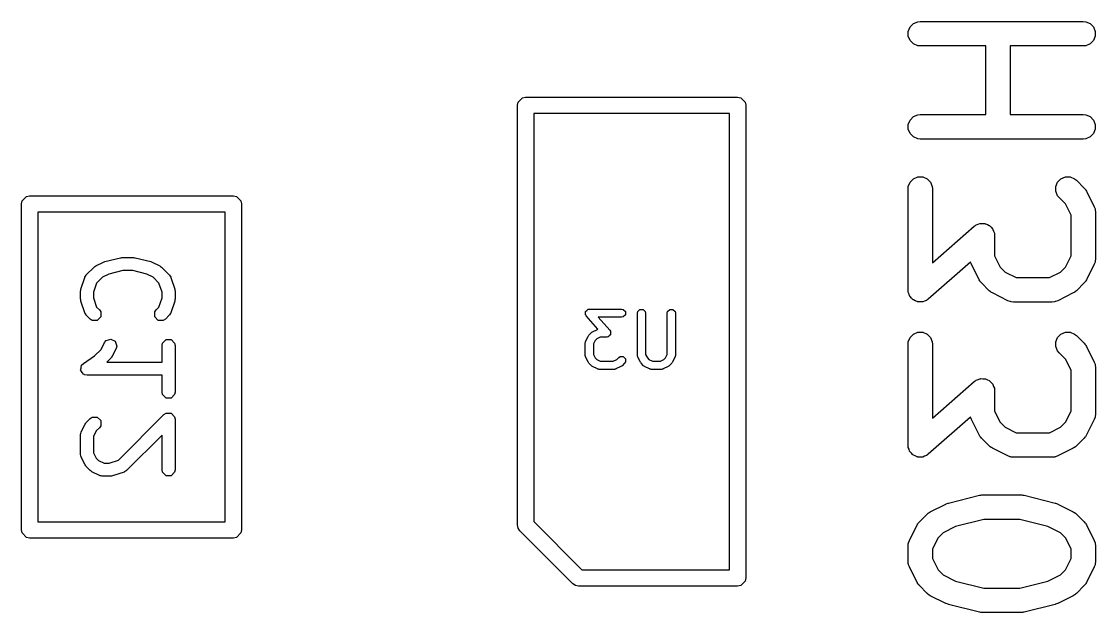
# Model space of a CAD drawing. Header units: inches. Extents: x -1.72 to 1.71, y -2.13 to 2.13.
# Drawn here: x -0.8022 to -0.5428, y 0.8363 to 0.9791 of the extents above; entities that cross this region are included whole.
import ezdxf

# ---------------------------------------------------------------- set-up
doc = ezdxf.new("R2010")
doc.units = ezdxf.units.IN
doc.header["$MEASUREMENT"] = 0
doc.layers.add('BLACK', color=250, linetype='CONTINUOUS')

msp = doc.modelspace()

# ---------------------------------------------------------------- linework, layer by layer
at = {"layer": 'BLACK', "linetype": 'CONTINUOUS'}
for p, q in [((-0.58756, 0.97779), (-0.58675, 0.9786)), ((-0.58675, 0.9786), (-0.58569, 0.97904)), ((-0.58569, 0.97904), (-0.58511, 0.9791)), ((-0.58511, 0.9791), (-0.54574, 0.9791)), ((-0.54574, 0.9791), (-0.54516, 0.97904)), ((-0.54516, 0.97904), (-0.5441, 0.9786)), ((-0.5441, 0.9786), (-0.54328, 0.97779)), ((-0.58801, 0.97672), (-0.58756, 0.97779)), ((-0.58801, 0.97557), (-0.58801, 0.97672)), ((-0.58756, 0.97451), (-0.58801, 0.97557)), ((-0.54328, 0.97779), (-0.54284, 0.97672)), ((-0.54284, 0.97557), (-0.54328, 0.97451)), ((-0.54284, 0.97672), (-0.54284, 0.97557)), ((-0.58675, 0.97369), (-0.58756, 0.97451)), ((-0.58569, 0.97325), (-0.58675, 0.97369)), ((-0.58511, 0.9732), (-0.58569, 0.97325)), ((-0.56931, 0.9732), (-0.58511, 0.9732)), ((-0.56931, 0.9566), (-0.56931, 0.9732)), ((-0.54574, 0.9732), (-0.56341, 0.9732)), ((-0.56341, 0.9732), (-0.56341, 0.9566)), ((-0.54516, 0.97325), (-0.54574, 0.9732)), ((-0.5441, 0.97369), (-0.54516, 0.97325)), ((-0.54328, 0.97451), (-0.5441, 0.97369)), ((-0.68224, 0.95962), (-0.68117, 0.96068)), ((-0.68117, 0.96068), (-0.68042, 0.96083)), ((-0.68042, 0.96083), (-0.62924, 0.96083)), ((-0.62924, 0.96083), (-0.62848, 0.96068)), ((-0.62848, 0.96068), (-0.62742, 0.95962)), ((-0.68239, 0.95886), (-0.68224, 0.95962)), ((-0.68239, 0.85749), (-0.68239, 0.95886)), ((-0.62742, 0.95962), (-0.62727, 0.95886)), ((-0.62727, 0.95886), (-0.62727, 0.84469)), ((-0.67845, 0.95689), (-0.67845, 0.8583)), ((-0.6312, 0.95689), (-0.67845, 0.95689)), ((-0.6312, 0.84666), (-0.6312, 0.95689)), ((-0.58801, 0.95423), (-0.58756, 0.95529)), ((-0.58756, 0.95529), (-0.58675, 0.95611)), ((-0.58675, 0.95611), (-0.58569, 0.95655)), ((-0.58569, 0.95655), (-0.58511, 0.9566)), ((-0.58511, 0.9566), (-0.56931, 0.9566)), ((-0.56341, 0.9566), (-0.54574, 0.9566)), ((-0.54574, 0.9566), (-0.54516, 0.95655)), ((-0.54516, 0.95655), (-0.5441, 0.95611)), ((-0.5441, 0.95611), (-0.54328, 0.95529)), ((-0.54328, 0.95529), (-0.54284, 0.95423)), ((-0.58801, 0.95308), (-0.58801, 0.95423)), ((-0.58756, 0.95201), (-0.58801, 0.95308)), ((-0.58675, 0.9512), (-0.58756, 0.95201)), ((-0.54328, 0.95201), (-0.5441, 0.9512)), ((-0.54284, 0.95308), (-0.54328, 0.95201)), ((-0.54284, 0.95423), (-0.54284, 0.95308)), ((-0.58569, 0.95076), (-0.58675, 0.9512)), ((-0.58511, 0.9507), (-0.58569, 0.95076)), ((-0.54574, 0.9507), (-0.58511, 0.9507)), ((-0.54516, 0.95076), (-0.54574, 0.9507)), ((-0.5441, 0.9512), (-0.54516, 0.95076)), ((-0.58675, 0.94111), (-0.58569, 0.94155)), ((-0.58569, 0.94155), (-0.58453, 0.94155)), ((-0.58453, 0.94155), (-0.58347, 0.94111)), ((-0.55113, 0.94111), (-0.55007, 0.94155)), ((-0.55007, 0.94155), (-0.54891, 0.94155)), ((-0.54891, 0.94155), (-0.54785, 0.94111)), ((-0.58806, 0.93865), (-0.58801, 0.93923)), ((-0.58801, 0.93923), (-0.58756, 0.94029)), ((-0.58756, 0.94029), (-0.58675, 0.94111)), ((-0.58347, 0.94111), (-0.58265, 0.94029)), ((-0.58265, 0.94029), (-0.58221, 0.93923)), ((-0.58221, 0.93923), (-0.58216, 0.93865)), ((-0.55239, 0.93923), (-0.55194, 0.94029)), ((-0.55239, 0.93808), (-0.55239, 0.93923)), ((-0.55194, 0.94029), (-0.55113, 0.94111)), ((-0.54785, 0.94111), (-0.5474, 0.94074)), ((-0.5474, 0.94074), (-0.54553, 0.93887)), ((-0.80202, 0.93579), (-0.80095, 0.93686)), ((-0.80095, 0.93686), (-0.8002, 0.93701)), ((-0.8002, 0.93701), (-0.75098, 0.93701)), ((-0.75098, 0.93701), (-0.75023, 0.93686)), ((-0.75023, 0.93686), (-0.74917, 0.93579)), ((-0.58806, 0.91428), (-0.58806, 0.93865)), ((-0.58216, 0.93865), (-0.58216, 0.92079)), ((-0.55194, 0.93701), (-0.55239, 0.93808)), ((-0.55158, 0.93657), (-0.55194, 0.93701)), ((-0.55004, 0.93503), (-0.55158, 0.93657)), ((-0.54553, 0.93887), (-0.54534, 0.93864)), ((-0.54534, 0.93864), (-0.54528, 0.93859)), ((-0.54528, 0.93859), (-0.54523, 0.9385)), ((-0.54523, 0.9385), (-0.54516, 0.93842)), ((-0.54516, 0.93842), (-0.54513, 0.93835)), ((-0.54513, 0.93835), (-0.54497, 0.9381)), ((-0.54497, 0.9381), (-0.5431, 0.93435)), ((-0.80217, 0.93504), (-0.80202, 0.93579)), ((-0.80217, 0.8563), (-0.80217, 0.93504)), ((-0.74917, 0.93579), (-0.74902, 0.93504)), ((-0.74902, 0.93504), (-0.74902, 0.8563)), ((-0.54869, 0.93233), (-0.55004, 0.93503)), ((-0.5431, 0.93435), (-0.54289, 0.93381)), ((-0.54289, 0.93381), (-0.54288, 0.9337)), ((-0.79823, 0.93307), (-0.79823, 0.85827)), ((-0.75295, 0.93307), (-0.79823, 0.93307)), ((-0.75295, 0.85827), (-0.75295, 0.93307)), ((-0.54869, 0.92248), (-0.54869, 0.93233)), ((-0.54288, 0.9337), (-0.54284, 0.93361)), ((-0.54284, 0.93361), (-0.54279, 0.93303)), ((-0.54279, 0.93303), (-0.54279, 0.92178)), ((-0.58216, 0.92079), (-0.57206, 0.92963)), ((-0.57206, 0.92963), (-0.57181, 0.92981)), ((-0.57181, 0.92981), (-0.57175, 0.92986)), ((-0.57175, 0.92986), (-0.5717, 0.92988)), ((-0.5717, 0.92988), (-0.57158, 0.92996)), ((-0.57158, 0.92996), (-0.57113, 0.93012)), ((-0.57113, 0.93012), (-0.57069, 0.9303)), ((-0.57069, 0.9303), (-0.57059, 0.9303)), ((-0.57059, 0.9303), (-0.57049, 0.93033)), ((-0.57049, 0.93033), (-0.57002, 0.9303)), ((-0.57002, 0.9303), (-0.56954, 0.9303)), ((-0.56954, 0.9303), (-0.56944, 0.93026)), ((-0.56944, 0.93026), (-0.56934, 0.93026)), ((-0.56934, 0.93026), (-0.56891, 0.93004)), ((-0.56891, 0.93004), (-0.56847, 0.92986)), ((-0.56847, 0.92986), (-0.5684, 0.92979)), ((-0.5684, 0.92979), (-0.56831, 0.92975)), ((-0.56831, 0.92975), (-0.568, 0.92938)), ((-0.568, 0.92938), (-0.56766, 0.92905)), ((-0.56766, 0.92905), (-0.56762, 0.92895)), ((-0.56762, 0.92895), (-0.56755, 0.92888)), ((-0.56755, 0.92888), (-0.5674, 0.92842)), ((-0.5674, 0.92842), (-0.56722, 0.92798)), ((-0.56722, 0.92798), (-0.5672, 0.92784)), ((-0.5672, 0.92784), (-0.56718, 0.92779)), ((-0.56718, 0.92779), (-0.56719, 0.92771)), ((-0.56719, 0.92771), (-0.56716, 0.9274)), ((-0.56716, 0.9274), (-0.56716, 0.92248)), ((-0.78422, 0.92004), (-0.78235, 0.92098)), ((-0.78235, 0.92098), (-0.78218, 0.92103)), ((-0.78218, 0.92103), (-0.78203, 0.9211)), ((-0.78203, 0.9211), (-0.77828, 0.92204)), ((-0.77828, 0.92204), (-0.77809, 0.92205)), ((-0.77809, 0.92205), (-0.7779, 0.92208)), ((-0.7779, 0.92208), (-0.77508, 0.92208)), ((-0.77508, 0.92208), (-0.77489, 0.92205)), ((-0.77489, 0.92205), (-0.7747, 0.92204)), ((-0.7747, 0.92204), (-0.77095, 0.9211)), ((-0.77095, 0.9211), (-0.7708, 0.92103)), ((-0.7708, 0.92103), (-0.77063, 0.92098)), ((-0.77063, 0.92098), (-0.76876, 0.92004)), ((-0.57296, 0.92099), (-0.58317, 0.91206)), ((-0.57275, 0.92046), (-0.57296, 0.92099)), ((-0.56716, 0.92248), (-0.56581, 0.91978)), ((-0.55004, 0.91978), (-0.54869, 0.92248)), ((-0.54289, 0.921), (-0.5431, 0.92046)), ((-0.54288, 0.92111), (-0.54289, 0.921)), ((-0.54284, 0.9212), (-0.54288, 0.92111)), ((-0.54279, 0.92178), (-0.54284, 0.9212)), ((-0.78651, 0.91787), (-0.78463, 0.91975)), ((-0.78463, 0.91975), (-0.78442, 0.91989)), ((-0.78442, 0.91989), (-0.78422, 0.92004)), ((-0.7777, 0.91894), (-0.7811, 0.91809)), ((-0.77528, 0.91894), (-0.7777, 0.91894)), ((-0.77188, 0.91809), (-0.77528, 0.91894)), ((-0.76876, 0.92004), (-0.76856, 0.91989)), ((-0.76856, 0.91989), (-0.76835, 0.91975)), ((-0.76835, 0.91975), (-0.76647, 0.91787)), ((-0.57088, 0.91671), (-0.57275, 0.92046)), ((-0.56581, 0.91978), (-0.56461, 0.91858)), ((-0.56461, 0.91858), (-0.56192, 0.91723)), ((-0.55394, 0.91723), (-0.55124, 0.91858)), ((-0.55124, 0.91858), (-0.55004, 0.91978)), ((-0.5431, 0.92046), (-0.54497, 0.91671)), ((-0.78783, 0.91445), (-0.78689, 0.91726)), ((-0.78689, 0.91726), (-0.78685, 0.91733)), ((-0.78685, 0.91736), (-0.78671, 0.91757)), ((-0.78685, 0.91733), (-0.78685, 0.91736)), ((-0.78671, 0.91757), (-0.78658, 0.91779)), ((-0.78658, 0.91779), (-0.78655, 0.91781)), ((-0.78655, 0.91781), (-0.78651, 0.91787)), ((-0.78402, 0.91591), (-0.78476, 0.91369)), ((-0.78259, 0.91734), (-0.78402, 0.91591)), ((-0.7811, 0.91809), (-0.78259, 0.91734)), ((-0.77039, 0.91734), (-0.77188, 0.91809)), ((-0.76896, 0.91591), (-0.77039, 0.91734)), ((-0.76822, 0.91369), (-0.76896, 0.91591)), ((-0.76647, 0.91787), (-0.76643, 0.91781)), ((-0.76643, 0.91781), (-0.7664, 0.91779)), ((-0.7664, 0.91779), (-0.76627, 0.91757)), ((-0.76627, 0.91757), (-0.76613, 0.91736)), ((-0.76613, 0.91736), (-0.76613, 0.91733)), ((-0.76613, 0.91733), (-0.76609, 0.91726)), ((-0.76609, 0.91726), (-0.76515, 0.91445)), ((-0.57072, 0.91646), (-0.57088, 0.91671)), ((-0.57069, 0.91639), (-0.57072, 0.91646)), ((-0.57063, 0.91631), (-0.57069, 0.91639)), ((-0.57057, 0.91622), (-0.57063, 0.91631)), ((-0.57051, 0.91617), (-0.57057, 0.91622)), ((-0.57032, 0.91594), (-0.57051, 0.91617)), ((-0.56845, 0.91407), (-0.57032, 0.91594)), ((-0.56192, 0.91723), (-0.55394, 0.91723)), ((-0.54553, 0.91594), (-0.5474, 0.91407)), ((-0.54534, 0.91617), (-0.54553, 0.91594)), ((-0.54528, 0.91622), (-0.54534, 0.91617)), ((-0.54523, 0.91631), (-0.54528, 0.91622)), ((-0.54516, 0.91639), (-0.54523, 0.91631)), ((-0.54513, 0.91646), (-0.54516, 0.91639)), ((-0.54497, 0.91671), (-0.54513, 0.91646)), ((-0.78791, 0.91395), (-0.78786, 0.9142)), ((-0.78791, 0.91207), (-0.78791, 0.91395)), ((-0.78786, 0.9142), (-0.78783, 0.91445)), ((-0.78476, 0.91369), (-0.78476, 0.91233)), ((-0.76822, 0.91233), (-0.76822, 0.91369)), ((-0.76515, 0.91445), (-0.76512, 0.9142)), ((-0.76512, 0.9142), (-0.76507, 0.91395)), ((-0.76507, 0.91395), (-0.76507, 0.91207)), ((-0.58803, 0.91398), (-0.58806, 0.91428)), ((-0.58804, 0.9139), (-0.58803, 0.91398)), ((-0.58802, 0.91385), (-0.58804, 0.9139)), ((-0.58801, 0.91371), (-0.58802, 0.91385)), ((-0.58782, 0.91326), (-0.58801, 0.91371)), ((-0.58767, 0.91281), (-0.58782, 0.91326)), ((-0.56822, 0.91388), (-0.56845, 0.91407)), ((-0.56817, 0.91382), (-0.56822, 0.91388)), ((-0.56808, 0.91377), (-0.56817, 0.91382)), ((-0.568, 0.9137), (-0.56808, 0.91377)), ((-0.56793, 0.91367), (-0.568, 0.9137)), ((-0.56768, 0.91352), (-0.56793, 0.91367)), ((-0.56393, 0.91164), (-0.56768, 0.91352)), ((-0.54817, 0.91352), (-0.55192, 0.91164)), ((-0.54792, 0.91367), (-0.54817, 0.91352)), ((-0.54785, 0.9137), (-0.54792, 0.91367)), ((-0.54777, 0.91377), (-0.54785, 0.9137)), ((-0.54768, 0.91382), (-0.54777, 0.91377)), ((-0.54763, 0.91388), (-0.54768, 0.91382)), ((-0.5474, 0.91407), (-0.54763, 0.91388)), ((-0.78786, 0.91183), (-0.78791, 0.91207)), ((-0.78783, 0.91158), (-0.78786, 0.91183)), ((-0.78689, 0.90876), (-0.78783, 0.91158)), ((-0.78476, 0.91233), (-0.78402, 0.91011)), ((-0.76896, 0.91011), (-0.76822, 0.91233)), ((-0.76515, 0.91158), (-0.76609, 0.90876)), ((-0.76512, 0.91183), (-0.76515, 0.91158)), ((-0.76507, 0.91207), (-0.76512, 0.91183)), ((-0.5876, 0.91273), (-0.58767, 0.91281)), ((-0.58756, 0.91264), (-0.5876, 0.91273)), ((-0.58723, 0.9123), (-0.58756, 0.91264)), ((-0.58691, 0.91194), (-0.58723, 0.9123)), ((-0.58682, 0.9119), (-0.58691, 0.91194)), ((-0.58675, 0.91183), (-0.58682, 0.9119)), ((-0.58631, 0.91164), (-0.58675, 0.91183)), ((-0.58588, 0.91143), (-0.58631, 0.91164)), ((-0.58578, 0.91142), (-0.58588, 0.91143)), ((-0.58569, 0.91139), (-0.58578, 0.91142)), ((-0.58521, 0.91139), (-0.58569, 0.91139)), ((-0.58473, 0.91135), (-0.58521, 0.91139)), ((-0.58463, 0.91139), (-0.58473, 0.91135)), ((-0.58453, 0.91139), (-0.58463, 0.91139)), ((-0.58409, 0.91157), (-0.58453, 0.91139)), ((-0.58364, 0.91172), (-0.58409, 0.91157)), ((-0.58352, 0.9118), (-0.58364, 0.91172)), ((-0.58347, 0.91183), (-0.58352, 0.9118)), ((-0.58341, 0.91188), (-0.58347, 0.91183)), ((-0.58317, 0.91206), (-0.58341, 0.91188)), ((-0.56339, 0.91143), (-0.56393, 0.91164)), ((-0.56329, 0.91143), (-0.56339, 0.91143)), ((-0.56319, 0.91139), (-0.56329, 0.91143)), ((-0.56261, 0.91133), (-0.56319, 0.91139)), ((-0.55324, 0.91133), (-0.56261, 0.91133)), ((-0.55266, 0.91139), (-0.55324, 0.91133)), ((-0.55256, 0.91143), (-0.55266, 0.91139)), ((-0.55246, 0.91143), (-0.55256, 0.91143)), ((-0.55192, 0.91164), (-0.55246, 0.91143)), ((-0.78685, 0.90869), (-0.78689, 0.90876)), ((-0.78685, 0.90866), (-0.78685, 0.90869)), ((-0.78671, 0.90845), (-0.78685, 0.90866)), ((-0.78658, 0.90823), (-0.78671, 0.90845)), ((-0.78655, 0.90821), (-0.78658, 0.90823)), ((-0.78651, 0.90815), (-0.78655, 0.90821)), ((-0.78557, 0.90721), (-0.78651, 0.90815)), ((-0.78402, 0.91011), (-0.78334, 0.90944)), ((-0.78334, 0.90944), (-0.783, 0.90893)), ((-0.783, 0.90893), (-0.783, 0.90772)), ((-0.76998, 0.90893), (-0.76964, 0.90944)), ((-0.76998, 0.90772), (-0.76998, 0.90893)), ((-0.76964, 0.90944), (-0.76896, 0.91011)), ((-0.76647, 0.90815), (-0.76741, 0.90721)), ((-0.76643, 0.90821), (-0.76647, 0.90815)), ((-0.7664, 0.90823), (-0.76643, 0.90821)), ((-0.76627, 0.90845), (-0.7664, 0.90823)), ((-0.76613, 0.90866), (-0.76627, 0.90845)), ((-0.76609, 0.90876), (-0.76613, 0.90869)), ((-0.76613, 0.90869), (-0.76613, 0.90866)), ((-0.66596, 0.90833), (-0.66593, 0.90868)), ((-0.66593, 0.90829), (-0.66596, 0.90833)), ((-0.66593, 0.90903), (-0.66591, 0.90905)), ((-0.66593, 0.90868), (-0.66593, 0.90903)), ((-0.66593, 0.90827), (-0.66593, 0.90829)), ((-0.66591, 0.90824), (-0.66593, 0.90827)), ((-0.66591, 0.90909), (-0.66565, 0.90931)), ((-0.66591, 0.90905), (-0.66591, 0.90909)), ((-0.66577, 0.908), (-0.66591, 0.90824)), ((-0.66294, 0.90477), (-0.66577, 0.908)), ((-0.66565, 0.90931), (-0.6654, 0.90956)), ((-0.6654, 0.90956), (-0.66536, 0.90957)), ((-0.66536, 0.90957), (-0.66534, 0.90958)), ((-0.66534, 0.90958), (-0.6653, 0.90958)), ((-0.6653, 0.90958), (-0.66503, 0.90963)), ((-0.66503, 0.90963), (-0.65723, 0.90963)), ((-0.65723, 0.90963), (-0.65685, 0.90956)), ((-0.65685, 0.90956), (-0.65632, 0.90903)), ((-0.65632, 0.90827), (-0.65685, 0.90774)), ((-0.65632, 0.90903), (-0.65632, 0.90827)), ((-0.65341, 0.90865), (-0.65334, 0.90903)), ((-0.65341, 0.89845), (-0.65341, 0.90865)), ((-0.65334, 0.90903), (-0.6528, 0.90956)), ((-0.6528, 0.90956), (-0.65205, 0.90956)), ((-0.65205, 0.90956), (-0.65152, 0.90903)), ((-0.65152, 0.90903), (-0.65144, 0.90865)), ((-0.65144, 0.90865), (-0.65144, 0.89868)), ((-0.64621, 0.90865), (-0.64614, 0.90903)), ((-0.64621, 0.89868), (-0.64621, 0.90865)), ((-0.64614, 0.90903), (-0.6456, 0.90956)), ((-0.6456, 0.90956), (-0.64485, 0.90956)), ((-0.64485, 0.90956), (-0.64432, 0.90903)), ((-0.64432, 0.90903), (-0.64424, 0.90865)), ((-0.64424, 0.90865), (-0.64424, 0.89845)), ((-0.78506, 0.90687), (-0.78557, 0.90721)), ((-0.78386, 0.90687), (-0.78506, 0.90687)), ((-0.783, 0.90772), (-0.78386, 0.90687)), ((-0.76913, 0.90687), (-0.76998, 0.90772)), ((-0.76792, 0.90687), (-0.76913, 0.90687)), ((-0.76741, 0.90721), (-0.76792, 0.90687)), ((-0.65723, 0.90766), (-0.66286, 0.90766)), ((-0.66286, 0.90766), (-0.66008, 0.9045)), ((-0.65685, 0.90774), (-0.65723, 0.90766)), ((-0.66591, 0.90189), (-0.66531, 0.90309)), ((-0.66531, 0.90309), (-0.66521, 0.90321)), ((-0.66521, 0.90321), (-0.66512, 0.90335)), ((-0.66512, 0.90335), (-0.66452, 0.90395)), ((-0.66452, 0.90395), (-0.66439, 0.90403)), ((-0.66439, 0.90403), (-0.66427, 0.90413)), ((-0.66427, 0.90413), (-0.66307, 0.90473)), ((-0.66239, 0.90287), (-0.66324, 0.90244)), ((-0.66307, 0.90473), (-0.66302, 0.90474)), ((-0.66302, 0.90474), (-0.663, 0.90476)), ((-0.663, 0.90476), (-0.66294, 0.90477)), ((-0.66083, 0.90287), (-0.66239, 0.90287)), ((-0.66055, 0.90292), (-0.66083, 0.90287)), ((-0.66051, 0.90292), (-0.66055, 0.90292)), ((-0.66049, 0.90293), (-0.66051, 0.90292)), ((-0.66045, 0.90294), (-0.66049, 0.90293)), ((-0.6602, 0.90319), (-0.66045, 0.90294)), ((-0.65994, 0.90341), (-0.6602, 0.90319)), ((-0.66008, 0.9045), (-0.65995, 0.90426)), ((-0.65995, 0.90426), (-0.65992, 0.90423)), ((-0.65992, 0.90347), (-0.65994, 0.90345)), ((-0.65994, 0.90345), (-0.65994, 0.90341)), ((-0.65992, 0.90423), (-0.65992, 0.9042)), ((-0.65992, 0.9042), (-0.65989, 0.90416)), ((-0.65989, 0.90416), (-0.65992, 0.90382)), ((-0.65992, 0.90382), (-0.65992, 0.90347)), ((-0.58801, 0.90173), (-0.58756, 0.9028)), ((-0.58756, 0.9028), (-0.58675, 0.90361)), ((-0.58675, 0.90361), (-0.58569, 0.90405)), ((-0.58569, 0.90405), (-0.58453, 0.90405)), ((-0.58453, 0.90405), (-0.58347, 0.90361)), ((-0.58347, 0.90361), (-0.58265, 0.9028)), ((-0.58265, 0.9028), (-0.58221, 0.90173)), ((-0.55239, 0.90173), (-0.55194, 0.9028)), ((-0.55194, 0.9028), (-0.55113, 0.90361)), ((-0.55113, 0.90361), (-0.55007, 0.90405)), ((-0.55007, 0.90405), (-0.54891, 0.90405)), ((-0.54891, 0.90405), (-0.54785, 0.90361)), ((-0.54785, 0.90361), (-0.5474, 0.90325)), ((-0.5474, 0.90325), (-0.54553, 0.90137)), ((-0.78294, 0.89988), (-0.78212, 0.90153)), ((-0.78212, 0.90153), (-0.78174, 0.90201)), ((-0.78174, 0.90201), (-0.7806, 0.9024)), ((-0.7806, 0.9024), (-0.77952, 0.90186)), ((-0.7793, 0.90012), (-0.78024, 0.89825)), ((-0.77952, 0.90186), (-0.77914, 0.90071)), ((-0.77914, 0.90071), (-0.7793, 0.90012)), ((-0.76822, 0.90082), (-0.7681, 0.90143)), ((-0.76822, 0.89678), (-0.76822, 0.90082)), ((-0.7681, 0.90143), (-0.76725, 0.90228)), ((-0.76725, 0.90228), (-0.76605, 0.90228)), ((-0.76605, 0.90228), (-0.76519, 0.90143)), ((-0.76519, 0.90143), (-0.76507, 0.90082)), ((-0.76507, 0.90082), (-0.76507, 0.88958)), ((-0.66601, 0.90152), (-0.66597, 0.90167)), ((-0.666, 0.9015), (-0.66601, 0.90152)), ((-0.66601, 0.90145), (-0.666, 0.9015)), ((-0.66601, 0.89845), (-0.66601, 0.90145)), ((-0.66597, 0.90167), (-0.66593, 0.90183)), ((-0.66593, 0.90183), (-0.66592, 0.90184)), ((-0.66592, 0.90184), (-0.66591, 0.90189)), ((-0.66362, 0.90207), (-0.66404, 0.90122)), ((-0.66404, 0.90122), (-0.66404, 0.89868)), ((-0.66324, 0.90244), (-0.66362, 0.90207)), ((-0.58806, 0.90116), (-0.58801, 0.90173)), ((-0.58806, 0.87679), (-0.58806, 0.90116)), ((-0.58221, 0.90173), (-0.58216, 0.90116)), ((-0.58216, 0.90116), (-0.58216, 0.88329)), ((-0.55239, 0.90058), (-0.55239, 0.90173)), ((-0.55194, 0.89952), (-0.55239, 0.90058)), ((-0.54553, 0.90137), (-0.54534, 0.90114)), ((-0.54534, 0.90114), (-0.54528, 0.90109)), ((-0.54528, 0.90109), (-0.54523, 0.901)), ((-0.54523, 0.901), (-0.54516, 0.90092)), ((-0.54516, 0.90092), (-0.54513, 0.90085)), ((-0.54513, 0.90085), (-0.54497, 0.9006)), ((-0.54497, 0.9006), (-0.5431, 0.89685)), ((-0.78721, 0.89651), (-0.78452, 0.8983)), ((-0.78452, 0.8983), (-0.78294, 0.89988)), ((-0.78053, 0.89784), (-0.78159, 0.89678)), ((-0.78039, 0.89805), (-0.78053, 0.89784)), ((-0.78024, 0.89825), (-0.78039, 0.89805)), ((-0.666, 0.8984), (-0.66601, 0.89845)), ((-0.66601, 0.89838), (-0.666, 0.8984)), ((-0.66597, 0.89823), (-0.66601, 0.89838)), ((-0.66593, 0.89807), (-0.66597, 0.89823)), ((-0.66592, 0.89806), (-0.66593, 0.89807)), ((-0.66591, 0.89801), (-0.66592, 0.89806)), ((-0.66531, 0.89681), (-0.66591, 0.89801)), ((-0.66404, 0.89868), (-0.66362, 0.89783)), ((-0.66362, 0.89783), (-0.66324, 0.89746)), ((-0.66324, 0.89746), (-0.66239, 0.89703)), ((-0.65926, 0.89703), (-0.65841, 0.89746)), ((-0.65841, 0.89746), (-0.65792, 0.89795)), ((-0.65792, 0.89795), (-0.6576, 0.89816)), ((-0.6576, 0.89816), (-0.65685, 0.89816)), ((-0.65685, 0.89816), (-0.65632, 0.89763)), ((-0.65632, 0.89763), (-0.65632, 0.89687)), ((-0.6534, 0.8984), (-0.65341, 0.89845)), ((-0.65341, 0.89838), (-0.6534, 0.8984)), ((-0.65337, 0.89823), (-0.65341, 0.89838)), ((-0.65334, 0.89807), (-0.65337, 0.89823)), ((-0.65332, 0.89806), (-0.65334, 0.89807)), ((-0.65331, 0.89801), (-0.65332, 0.89806)), ((-0.65271, 0.89681), (-0.65331, 0.89801)), ((-0.65144, 0.89868), (-0.65102, 0.89783)), ((-0.65102, 0.89783), (-0.65064, 0.89746)), ((-0.65064, 0.89746), (-0.64979, 0.89703)), ((-0.64786, 0.89703), (-0.64701, 0.89746)), ((-0.64701, 0.89746), (-0.64664, 0.89783)), ((-0.64664, 0.89783), (-0.64621, 0.89868)), ((-0.64435, 0.89801), (-0.64495, 0.89681)), ((-0.64433, 0.89806), (-0.64435, 0.89801)), ((-0.64432, 0.89807), (-0.64433, 0.89806)), ((-0.64429, 0.89823), (-0.64432, 0.89807)), ((-0.64425, 0.89838), (-0.64429, 0.89823)), ((-0.64424, 0.89845), (-0.64425, 0.8984)), ((-0.64425, 0.8984), (-0.64425, 0.89838)), ((-0.55158, 0.89907), (-0.55194, 0.89952)), ((-0.55004, 0.89753), (-0.55158, 0.89907)), ((-0.54869, 0.89484), (-0.55004, 0.89753)), ((-0.78788, 0.89489), (-0.78779, 0.89534)), ((-0.78779, 0.89476), (-0.78788, 0.89489)), ((-0.78779, 0.8958), (-0.78767, 0.89592)), ((-0.78779, 0.89534), (-0.78779, 0.8958)), ((-0.78767, 0.89592), (-0.78764, 0.89608)), ((-0.78764, 0.89608), (-0.78721, 0.89651)), ((-0.78159, 0.89678), (-0.76822, 0.89678)), ((-0.66521, 0.89669), (-0.66531, 0.89681)), ((-0.66512, 0.89655), (-0.66521, 0.89669)), ((-0.66452, 0.89595), (-0.66512, 0.89655)), ((-0.66439, 0.89587), (-0.66452, 0.89595)), ((-0.66427, 0.89577), (-0.66439, 0.89587)), ((-0.66307, 0.89517), (-0.66427, 0.89577)), ((-0.66302, 0.89516), (-0.66307, 0.89517)), ((-0.663, 0.89514), (-0.66302, 0.89516)), ((-0.66285, 0.89511), (-0.663, 0.89514)), ((-0.6627, 0.89507), (-0.66285, 0.89511)), ((-0.66267, 0.89508), (-0.6627, 0.89507)), ((-0.66263, 0.89507), (-0.66267, 0.89508)), ((-0.65903, 0.89507), (-0.66263, 0.89507)), ((-0.66239, 0.89703), (-0.65926, 0.89703)), ((-0.65898, 0.89508), (-0.65903, 0.89507)), ((-0.65896, 0.89507), (-0.65898, 0.89508)), ((-0.6588, 0.89511), (-0.65896, 0.89507)), ((-0.65865, 0.89514), (-0.6588, 0.89511)), ((-0.65863, 0.89516), (-0.65865, 0.89514)), ((-0.65859, 0.89517), (-0.65863, 0.89516)), ((-0.65739, 0.89577), (-0.65859, 0.89517)), ((-0.65726, 0.89587), (-0.65739, 0.89577)), ((-0.65713, 0.89595), (-0.65726, 0.89587)), ((-0.65653, 0.89655), (-0.65713, 0.89595)), ((-0.65632, 0.89687), (-0.65653, 0.89655)), ((-0.65261, 0.89669), (-0.65271, 0.89681)), ((-0.65252, 0.89655), (-0.65261, 0.89669)), ((-0.65192, 0.89595), (-0.65252, 0.89655)), ((-0.65179, 0.89587), (-0.65192, 0.89595)), ((-0.65167, 0.89577), (-0.65179, 0.89587)), ((-0.65047, 0.89517), (-0.65167, 0.89577)), ((-0.65042, 0.89516), (-0.65047, 0.89517)), ((-0.6504, 0.89514), (-0.65042, 0.89516)), ((-0.65025, 0.89511), (-0.6504, 0.89514)), ((-0.6501, 0.89507), (-0.65025, 0.89511)), ((-0.65008, 0.89508), (-0.6501, 0.89507)), ((-0.65003, 0.89507), (-0.65008, 0.89508)), ((-0.64763, 0.89507), (-0.65003, 0.89507)), ((-0.64979, 0.89703), (-0.64786, 0.89703)), ((-0.64758, 0.89508), (-0.64763, 0.89507)), ((-0.64756, 0.89507), (-0.64758, 0.89508)), ((-0.64741, 0.89511), (-0.64756, 0.89507)), ((-0.64725, 0.89514), (-0.64741, 0.89511)), ((-0.64723, 0.89516), (-0.64725, 0.89514)), ((-0.64719, 0.89517), (-0.64723, 0.89516)), ((-0.64599, 0.89577), (-0.64719, 0.89517)), ((-0.64586, 0.89587), (-0.64599, 0.89577)), ((-0.64573, 0.89595), (-0.64586, 0.89587)), ((-0.64513, 0.89655), (-0.64573, 0.89595)), ((-0.64504, 0.89669), (-0.64513, 0.89655)), ((-0.64495, 0.89681), (-0.64504, 0.89669)), ((-0.5431, 0.89685), (-0.54289, 0.89631)), ((-0.54289, 0.89631), (-0.54288, 0.89621)), ((-0.54288, 0.89621), (-0.54284, 0.89611)), ((-0.54284, 0.89611), (-0.54279, 0.89553)), ((-0.54279, 0.89553), (-0.54279, 0.88429)), ((-0.78779, 0.8946), (-0.78779, 0.89476)), ((-0.78746, 0.89427), (-0.78779, 0.8946)), ((-0.78721, 0.89389), (-0.78746, 0.89427)), ((-0.78705, 0.89386), (-0.78721, 0.89389)), ((-0.78694, 0.89375), (-0.78705, 0.89386)), ((-0.78633, 0.89363), (-0.78694, 0.89375)), ((-0.76822, 0.89363), (-0.78633, 0.89363)), ((-0.76822, 0.88958), (-0.76822, 0.89363)), ((-0.57206, 0.89213), (-0.57181, 0.89231)), ((-0.57181, 0.89231), (-0.57175, 0.89236)), ((-0.57175, 0.89236), (-0.5717, 0.89239)), ((-0.5717, 0.89239), (-0.57158, 0.89247)), ((-0.57158, 0.89247), (-0.57113, 0.89262)), ((-0.57113, 0.89262), (-0.57069, 0.89281)), ((-0.57069, 0.89281), (-0.57059, 0.89281)), ((-0.57059, 0.89281), (-0.57049, 0.89284)), ((-0.57049, 0.89284), (-0.57002, 0.89281)), ((-0.57002, 0.89281), (-0.56954, 0.89281)), ((-0.56954, 0.89281), (-0.56944, 0.89277)), ((-0.56944, 0.89277), (-0.56934, 0.89276)), ((-0.56934, 0.89276), (-0.56891, 0.89255)), ((-0.56891, 0.89255), (-0.56847, 0.89236)), ((-0.56847, 0.89236), (-0.5684, 0.89229)), ((-0.5684, 0.89229), (-0.56831, 0.89225)), ((-0.54869, 0.88498), (-0.54869, 0.89484)), ((-0.58216, 0.88329), (-0.57206, 0.89213)), ((-0.56831, 0.89225), (-0.568, 0.89189)), ((-0.568, 0.89189), (-0.56766, 0.89155)), ((-0.56766, 0.89155), (-0.56762, 0.89146)), ((-0.56762, 0.89146), (-0.56755, 0.89138)), ((-0.56755, 0.89138), (-0.5674, 0.89093)), ((-0.5674, 0.89093), (-0.56722, 0.89049)), ((-0.56722, 0.89049), (-0.5672, 0.89035)), ((-0.5672, 0.89035), (-0.56718, 0.89029)), ((-0.56718, 0.89029), (-0.56719, 0.89021)), ((-0.56719, 0.89021), (-0.56716, 0.88991)), ((-0.56716, 0.88991), (-0.56716, 0.88498)), ((-0.7681, 0.88897), (-0.76822, 0.88958)), ((-0.76725, 0.88812), (-0.7681, 0.88897)), ((-0.76605, 0.88812), (-0.76725, 0.88812)), ((-0.76519, 0.88897), (-0.76605, 0.88812)), ((-0.76507, 0.88958), (-0.76519, 0.88897)), ((-0.56716, 0.88498), (-0.56581, 0.88228)), ((-0.55004, 0.88228), (-0.54869, 0.88498)), ((-0.7868, 0.88184), (-0.78665, 0.88204)), ((-0.78665, 0.88204), (-0.78651, 0.88225)), ((-0.78651, 0.88225), (-0.78557, 0.88319)), ((-0.78557, 0.88319), (-0.78506, 0.88353)), ((-0.78506, 0.88353), (-0.78386, 0.88353)), ((-0.78386, 0.88353), (-0.783, 0.88268)), ((-0.783, 0.88268), (-0.783, 0.88147)), ((-0.77875, 0.87314), (-0.76776, 0.88413)), ((-0.76776, 0.88413), (-0.76725, 0.88447)), ((-0.76725, 0.88447), (-0.76605, 0.88447)), ((-0.76605, 0.88447), (-0.76519, 0.88362)), ((-0.76519, 0.88362), (-0.76519, 0.88362)), ((-0.76519, 0.88362), (-0.76507, 0.88301)), ((-0.76507, 0.88301), (-0.76507, 0.87083)), ((-0.57296, 0.8835), (-0.58317, 0.87456)), ((-0.57275, 0.88296), (-0.57296, 0.8835)), ((-0.57088, 0.87922), (-0.57275, 0.88296)), ((-0.56581, 0.88228), (-0.56461, 0.88109)), ((-0.55124, 0.88109), (-0.55004, 0.88228)), ((-0.5431, 0.88296), (-0.54497, 0.87922)), ((-0.54289, 0.88351), (-0.5431, 0.88296)), ((-0.54288, 0.88361), (-0.54289, 0.88351)), ((-0.54284, 0.88371), (-0.54288, 0.88361)), ((-0.54279, 0.88429), (-0.54284, 0.88371)), ((-0.78791, 0.87927), (-0.78789, 0.87934)), ((-0.7879, 0.87938), (-0.78784, 0.87962)), ((-0.78789, 0.87934), (-0.7879, 0.87938)), ((-0.78784, 0.87962), (-0.78779, 0.87987)), ((-0.78779, 0.87987), (-0.78776, 0.87989)), ((-0.78776, 0.87989), (-0.78774, 0.87997)), ((-0.78774, 0.87997), (-0.7868, 0.88184)), ((-0.7841, 0.88021), (-0.78476, 0.87889)), ((-0.78334, 0.88096), (-0.7841, 0.88021)), ((-0.783, 0.88147), (-0.78334, 0.88096)), ((-0.56461, 0.88109), (-0.56192, 0.87974)), ((-0.56192, 0.87974), (-0.55394, 0.87974)), ((-0.55394, 0.87974), (-0.55124, 0.88109)), ((-0.78791, 0.87458), (-0.78791, 0.87927)), ((-0.78476, 0.87889), (-0.78476, 0.87495)), ((-0.76822, 0.87921), (-0.77678, 0.87065)), ((-0.76822, 0.87083), (-0.76822, 0.87921)), ((-0.58803, 0.87648), (-0.58806, 0.87679)), ((-0.57072, 0.87897), (-0.57088, 0.87922)), ((-0.57069, 0.8789), (-0.57072, 0.87897)), ((-0.57063, 0.87881), (-0.57069, 0.8789)), ((-0.57057, 0.87873), (-0.57063, 0.87881)), ((-0.57051, 0.87867), (-0.57057, 0.87873)), ((-0.57032, 0.87845), (-0.57051, 0.87867)), ((-0.56845, 0.87657), (-0.57032, 0.87845)), ((-0.54553, 0.87845), (-0.5474, 0.87657)), ((-0.54534, 0.87867), (-0.54553, 0.87845)), ((-0.54528, 0.87873), (-0.54534, 0.87867)), ((-0.54523, 0.87881), (-0.54528, 0.87873)), ((-0.54516, 0.8789), (-0.54523, 0.87881)), ((-0.54513, 0.87897), (-0.54516, 0.8789)), ((-0.54497, 0.87922), (-0.54513, 0.87897)), ((-0.78789, 0.8745), (-0.78791, 0.87458)), ((-0.7879, 0.87447), (-0.78789, 0.8745)), ((-0.78784, 0.87422), (-0.7879, 0.87447)), ((-0.78779, 0.87398), (-0.78784, 0.87422)), ((-0.78476, 0.87495), (-0.7841, 0.87364)), ((-0.58804, 0.8764), (-0.58803, 0.87648)), ((-0.58802, 0.87635), (-0.58804, 0.8764)), ((-0.58801, 0.87621), (-0.58802, 0.87635)), ((-0.58782, 0.87577), (-0.58801, 0.87621)), ((-0.58767, 0.87531), (-0.58782, 0.87577)), ((-0.5876, 0.87524), (-0.58767, 0.87531)), ((-0.58756, 0.87515), (-0.5876, 0.87524)), ((-0.58723, 0.87481), (-0.58756, 0.87515)), ((-0.58691, 0.87445), (-0.58723, 0.87481)), ((-0.58682, 0.8744), (-0.58691, 0.87445)), ((-0.58675, 0.87433), (-0.58682, 0.8744)), ((-0.58631, 0.87415), (-0.58675, 0.87433)), ((-0.58588, 0.87393), (-0.58631, 0.87415)), ((-0.58364, 0.87423), (-0.58409, 0.87407)), ((-0.58352, 0.87431), (-0.58364, 0.87423)), ((-0.58347, 0.87433), (-0.58352, 0.87431)), ((-0.58341, 0.87439), (-0.58347, 0.87433)), ((-0.58317, 0.87456), (-0.58341, 0.87439)), ((-0.56822, 0.87639), (-0.56845, 0.87657)), ((-0.56817, 0.87633), (-0.56822, 0.87639)), ((-0.56808, 0.87627), (-0.56817, 0.87633)), ((-0.568, 0.87621), (-0.56808, 0.87627)), ((-0.56793, 0.87618), (-0.568, 0.87621)), ((-0.56768, 0.87602), (-0.56793, 0.87618)), ((-0.56393, 0.87415), (-0.56768, 0.87602)), ((-0.56339, 0.87394), (-0.56393, 0.87415)), ((-0.55192, 0.87415), (-0.55246, 0.87394)), ((-0.54817, 0.87602), (-0.55192, 0.87415)), ((-0.54792, 0.87618), (-0.54817, 0.87602)), ((-0.54785, 0.87621), (-0.54792, 0.87618)), ((-0.54777, 0.87627), (-0.54785, 0.87621)), ((-0.54768, 0.87633), (-0.54777, 0.87627)), ((-0.54763, 0.87639), (-0.54768, 0.87633)), ((-0.5474, 0.87657), (-0.54763, 0.87639)), ((-0.78776, 0.87395), (-0.78779, 0.87398)), ((-0.78774, 0.87387), (-0.78776, 0.87395)), ((-0.7868, 0.872), (-0.78774, 0.87387)), ((-0.78665, 0.8718), (-0.7868, 0.872)), ((-0.78651, 0.87159), (-0.78665, 0.8718)), ((-0.78557, 0.87065), (-0.78651, 0.87159)), ((-0.7841, 0.87364), (-0.78353, 0.87306)), ((-0.78353, 0.87306), (-0.78221, 0.8724)), ((-0.78221, 0.8724), (-0.78096, 0.8724)), ((-0.78096, 0.8724), (-0.77875, 0.87314)), ((-0.58578, 0.87393), (-0.58588, 0.87393)), ((-0.58569, 0.87389), (-0.58578, 0.87393)), ((-0.58521, 0.87389), (-0.58569, 0.87389)), ((-0.58473, 0.87386), (-0.58521, 0.87389)), ((-0.58463, 0.87389), (-0.58473, 0.87386)), ((-0.58453, 0.87389), (-0.58463, 0.87389)), ((-0.58409, 0.87407), (-0.58453, 0.87389)), ((-0.56329, 0.87393), (-0.56339, 0.87394)), ((-0.56319, 0.87389), (-0.56329, 0.87393)), ((-0.56261, 0.87383), (-0.56319, 0.87389)), ((-0.55324, 0.87383), (-0.56261, 0.87383)), ((-0.55266, 0.87389), (-0.55324, 0.87383)), ((-0.55256, 0.87393), (-0.55266, 0.87389)), ((-0.55246, 0.87394), (-0.55256, 0.87393)), ((-0.78536, 0.87051), (-0.78557, 0.87065)), ((-0.78516, 0.87036), (-0.78536, 0.87051)), ((-0.78329, 0.86942), (-0.78516, 0.87036)), ((-0.78321, 0.8694), (-0.78329, 0.86942)), ((-0.78319, 0.86937), (-0.78321, 0.8694)), ((-0.78294, 0.86932), (-0.78319, 0.86937)), ((-0.78269, 0.86926), (-0.78294, 0.86932)), ((-0.78266, 0.86927), (-0.78269, 0.86926)), ((-0.78258, 0.86925), (-0.78266, 0.86927)), ((-0.78071, 0.86925), (-0.78258, 0.86925)), ((-0.78046, 0.8693), (-0.78071, 0.86925)), ((-0.78021, 0.86933), (-0.78046, 0.8693)), ((-0.7774, 0.87027), (-0.78021, 0.86933)), ((-0.77733, 0.87031), (-0.7774, 0.87027)), ((-0.77729, 0.87031), (-0.77733, 0.87031)), ((-0.77708, 0.87045), (-0.77729, 0.87031)), ((-0.77686, 0.87058), (-0.77708, 0.87045)), ((-0.77685, 0.87061), (-0.77686, 0.87058)), ((-0.77678, 0.87065), (-0.77685, 0.87061)), ((-0.7681, 0.87023), (-0.76822, 0.87083)), ((-0.76725, 0.86937), (-0.7681, 0.87023)), ((-0.76605, 0.86937), (-0.76725, 0.86937)), ((-0.76519, 0.87023), (-0.76605, 0.86937)), ((-0.76507, 0.87083), (-0.76519, 0.87023)), ((-0.57833, 0.86278), (-0.57083, 0.86465)), ((-0.57083, 0.86465), (-0.57073, 0.86467)), ((-0.57073, 0.86467), (-0.57069, 0.86468)), ((-0.57069, 0.86468), (-0.57047, 0.86471)), ((-0.57047, 0.86471), (-0.57025, 0.86474)), ((-0.57025, 0.86474), (-0.57021, 0.86473)), ((-0.57021, 0.86473), (-0.57011, 0.86474)), ((-0.57011, 0.86474), (-0.56074, 0.86474)), ((-0.56074, 0.86474), (-0.56064, 0.86473)), ((-0.56064, 0.86473), (-0.56059, 0.86474)), ((-0.56059, 0.86474), (-0.56038, 0.86471)), ((-0.56038, 0.86471), (-0.56016, 0.86468)), ((-0.56016, 0.86468), (-0.56012, 0.86467)), ((-0.56012, 0.86467), (-0.56002, 0.86465)), ((-0.56002, 0.86465), (-0.55252, 0.86278)), ((-0.58268, 0.86068), (-0.57893, 0.86255)), ((-0.57893, 0.86255), (-0.57889, 0.86257)), ((-0.57889, 0.86257), (-0.57887, 0.86258)), ((-0.57887, 0.86258), (-0.57863, 0.86267)), ((-0.57863, 0.86267), (-0.57839, 0.86276)), ((-0.57839, 0.86276), (-0.57837, 0.86276)), ((-0.57837, 0.86276), (-0.57833, 0.86278)), ((-0.55252, 0.86278), (-0.55248, 0.86276)), ((-0.55248, 0.86276), (-0.55246, 0.86276)), ((-0.55246, 0.86276), (-0.55222, 0.86267)), ((-0.55222, 0.86267), (-0.55198, 0.86258)), ((-0.55198, 0.86258), (-0.55196, 0.86257)), ((-0.55196, 0.86257), (-0.55192, 0.86255)), ((-0.55192, 0.86255), (-0.54817, 0.86068)), ((-0.58532, 0.85825), (-0.58345, 0.86013)), ((-0.58345, 0.86013), (-0.58322, 0.86031)), ((-0.58322, 0.86031), (-0.58317, 0.86037)), ((-0.58317, 0.86037), (-0.58308, 0.86043)), ((-0.58308, 0.86043), (-0.583, 0.86049)), ((-0.583, 0.86049), (-0.58293, 0.86052)), ((-0.58293, 0.86052), (-0.58268, 0.86068)), ((-0.56975, 0.85884), (-0.57658, 0.85713)), ((-0.5611, 0.85884), (-0.56975, 0.85884)), ((-0.55427, 0.85713), (-0.5611, 0.85884)), ((-0.54817, 0.86068), (-0.54792, 0.86052)), ((-0.54792, 0.86052), (-0.54785, 0.86049)), ((-0.54785, 0.86049), (-0.54777, 0.86043)), ((-0.54777, 0.86043), (-0.54768, 0.86037)), ((-0.54768, 0.86037), (-0.54763, 0.86031)), ((-0.54763, 0.86031), (-0.5474, 0.86013)), ((-0.5474, 0.86013), (-0.54553, 0.85825)), ((-0.80202, 0.85555), (-0.80217, 0.8563)), ((-0.79823, 0.85827), (-0.75295, 0.85827)), ((-0.74902, 0.8563), (-0.74917, 0.85555)), ((-0.68224, 0.85673), (-0.68239, 0.85749)), ((-0.68181, 0.85609), (-0.68224, 0.85673)), ((-0.66901, 0.8433), (-0.68181, 0.85609)), ((-0.67845, 0.8583), (-0.66681, 0.84666)), ((-0.58775, 0.85373), (-0.58588, 0.85748)), ((-0.58588, 0.85748), (-0.58572, 0.85773)), ((-0.58572, 0.85773), (-0.58569, 0.8578)), ((-0.58569, 0.8578), (-0.58562, 0.85789)), ((-0.58562, 0.85789), (-0.58557, 0.85797)), ((-0.58557, 0.85797), (-0.58551, 0.85803)), ((-0.58551, 0.85803), (-0.58532, 0.85825)), ((-0.57658, 0.85713), (-0.57961, 0.85561)), ((-0.55124, 0.85561), (-0.55427, 0.85713)), ((-0.54553, 0.85825), (-0.54534, 0.85803)), ((-0.54534, 0.85803), (-0.54528, 0.85797)), ((-0.54528, 0.85797), (-0.54523, 0.85789)), ((-0.54523, 0.85789), (-0.54516, 0.8578)), ((-0.54516, 0.8578), (-0.54513, 0.85773)), ((-0.54513, 0.85773), (-0.54497, 0.85748)), ((-0.54497, 0.85748), (-0.5431, 0.85373)), ((-0.80095, 0.85448), (-0.80202, 0.85555)), ((-0.8002, 0.85433), (-0.80095, 0.85448)), ((-0.75098, 0.85433), (-0.8002, 0.85433)), ((-0.75023, 0.85448), (-0.75098, 0.85433)), ((-0.74917, 0.85555), (-0.75023, 0.85448)), ((-0.58796, 0.85319), (-0.58775, 0.85373)), ((-0.58081, 0.85441), (-0.58216, 0.85172)), ((-0.57961, 0.85561), (-0.58081, 0.85441)), ((-0.55004, 0.85441), (-0.55124, 0.85561)), ((-0.54869, 0.85172), (-0.55004, 0.85441)), ((-0.5431, 0.85373), (-0.54289, 0.85319)), ((-0.58806, 0.85241), (-0.58801, 0.85299)), ((-0.58806, 0.84866), (-0.58806, 0.85241)), ((-0.58801, 0.85299), (-0.58796, 0.85309)), ((-0.58796, 0.85309), (-0.58796, 0.85319)), ((-0.58216, 0.85172), (-0.58216, 0.84936)), ((-0.54869, 0.84936), (-0.54869, 0.85172)), ((-0.54289, 0.85319), (-0.54288, 0.85309)), ((-0.54288, 0.85309), (-0.54284, 0.85299)), ((-0.54284, 0.85299), (-0.54279, 0.85241)), ((-0.54279, 0.85241), (-0.54279, 0.84866)), ((-0.58801, 0.84809), (-0.58806, 0.84866)), ((-0.58216, 0.84936), (-0.58081, 0.84666)), ((-0.55004, 0.84666), (-0.54869, 0.84936)), ((-0.54279, 0.84866), (-0.54284, 0.84809)), ((-0.66681, 0.84666), (-0.6312, 0.84666)), ((-0.58796, 0.84799), (-0.58801, 0.84809)), ((-0.58796, 0.84788), (-0.58796, 0.84799)), ((-0.58775, 0.84734), (-0.58796, 0.84788)), ((-0.58588, 0.84359), (-0.58775, 0.84734)), ((-0.58081, 0.84666), (-0.57961, 0.84547)), ((-0.55124, 0.84547), (-0.55004, 0.84666)), ((-0.5431, 0.84734), (-0.54497, 0.84359)), ((-0.54289, 0.84788), (-0.5431, 0.84734)), ((-0.54288, 0.84799), (-0.54289, 0.84788)), ((-0.54284, 0.84809), (-0.54288, 0.84799)), ((-0.66837, 0.84287), (-0.66901, 0.8433)), ((-0.62742, 0.84394), (-0.62848, 0.84287)), ((-0.62727, 0.84469), (-0.62742, 0.84394)), ((-0.58572, 0.84335), (-0.58588, 0.84359)), ((-0.58569, 0.84327), (-0.58572, 0.84335)), ((-0.58562, 0.84319), (-0.58569, 0.84327)), ((-0.58557, 0.8431), (-0.58562, 0.84319)), ((-0.58551, 0.84305), (-0.58557, 0.8431)), ((-0.58532, 0.84283), (-0.58551, 0.84305)), ((-0.57961, 0.84547), (-0.57658, 0.84395)), ((-0.57658, 0.84395), (-0.56975, 0.84224)), ((-0.5611, 0.84224), (-0.55427, 0.84395)), ((-0.55427, 0.84395), (-0.55124, 0.84547)), ((-0.54534, 0.84305), (-0.54553, 0.84283)), ((-0.54528, 0.8431), (-0.54534, 0.84305)), ((-0.54523, 0.84319), (-0.54528, 0.8431)), ((-0.54516, 0.84327), (-0.54523, 0.84319)), ((-0.54513, 0.84335), (-0.54516, 0.84327)), ((-0.54497, 0.84359), (-0.54513, 0.84335)), ((-0.66762, 0.84272), (-0.66837, 0.84287)), ((-0.62924, 0.84272), (-0.66762, 0.84272)), ((-0.62848, 0.84287), (-0.62924, 0.84272)), ((-0.58345, 0.84095), (-0.58532, 0.84283)), ((-0.58322, 0.84077), (-0.58345, 0.84095)), ((-0.58317, 0.84071), (-0.58322, 0.84077)), ((-0.58308, 0.84065), (-0.58317, 0.84071)), ((-0.583, 0.84059), (-0.58308, 0.84065)), ((-0.58293, 0.84056), (-0.583, 0.84059)), ((-0.58268, 0.8404), (-0.58293, 0.84056)), ((-0.57893, 0.83852), (-0.58268, 0.8404)), ((-0.56975, 0.84224), (-0.5611, 0.84224)), ((-0.54817, 0.8404), (-0.55192, 0.83852)), ((-0.54792, 0.84056), (-0.54817, 0.8404)), ((-0.54785, 0.84059), (-0.54792, 0.84056)), ((-0.54777, 0.84065), (-0.54785, 0.84059)), ((-0.54768, 0.84071), (-0.54777, 0.84065)), ((-0.54763, 0.84077), (-0.54768, 0.84071)), ((-0.5474, 0.84095), (-0.54763, 0.84077)), ((-0.54553, 0.84283), (-0.5474, 0.84095)), ((-0.57889, 0.83851), (-0.57893, 0.83852)), ((-0.57887, 0.8385), (-0.57889, 0.83851)), ((-0.57863, 0.83841), (-0.57887, 0.8385)), ((-0.57839, 0.83832), (-0.57863, 0.83841)), ((-0.57837, 0.83832), (-0.57839, 0.83832)), ((-0.57833, 0.8383), (-0.57837, 0.83832)), ((-0.57083, 0.83643), (-0.57833, 0.8383)), ((-0.55252, 0.8383), (-0.56002, 0.83643)), ((-0.55248, 0.83832), (-0.55252, 0.8383)), ((-0.55246, 0.83832), (-0.55248, 0.83832)), ((-0.55222, 0.83841), (-0.55246, 0.83832)), ((-0.55198, 0.8385), (-0.55222, 0.83841)), ((-0.55196, 0.83851), (-0.55198, 0.8385)), ((-0.55192, 0.83852), (-0.55196, 0.83851)), ((-0.57073, 0.83641), (-0.57083, 0.83643)), ((-0.57069, 0.83639), (-0.57073, 0.83641)), ((-0.57047, 0.83637), (-0.57069, 0.83639)), ((-0.57025, 0.83634), (-0.57047, 0.83637)), ((-0.57021, 0.83635), (-0.57025, 0.83634)), ((-0.57011, 0.83634), (-0.57021, 0.83635)), ((-0.56074, 0.83634), (-0.57011, 0.83634)), ((-0.56064, 0.83635), (-0.56074, 0.83634)), ((-0.56059, 0.83634), (-0.56064, 0.83635)), ((-0.56038, 0.83637), (-0.56059, 0.83634)), ((-0.56016, 0.83639), (-0.56038, 0.83637)), ((-0.56012, 0.83641), (-0.56016, 0.83639)), ((-0.56002, 0.83643), (-0.56012, 0.83641))]:
    msp.add_line(p, q, dxfattribs=at)

doc.saveas('drawing.dxf')
